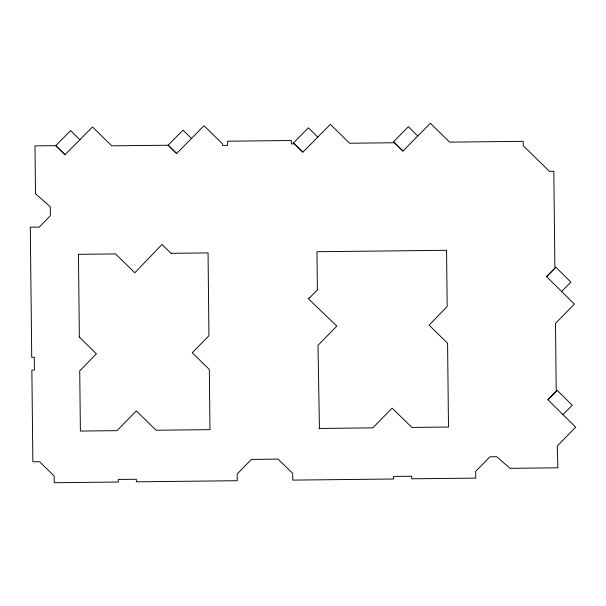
<?xml version="1.0" encoding="UTF-8"?>
<svg xmlns="http://www.w3.org/2000/svg" width="606" height="606" viewBox="0 0 606 606"><rect width="100%" height="100%" fill="white"/><g stroke="black" fill="none" stroke-linecap="round" stroke-linejoin="round"><path stroke-width="0.91" d="M546.582 276.647L555.816 267.208L554.876 267.216L553.823 171.324L549.46 171.377L523.22 145.705L523.175 141.342L449.66 142.145L430.381 123.276L402.929 151.053L393.491 141.819L393.499 142.758L349.639 143.236L330.361 124.374L302.909 152.144L293.471 142.91L293.478 143.849L291.357 143.872L291.319 140.509L227.621 141.206L227.667 145.334L222.538 145.387L222.523 143.827L204.048 125.753L176.596 153.53L168.112 145.22L111.769 145.841L92.483 126.972L65.031 154.75L55.737 145.652L34.981 145.879L35.504 193.723L50.275 206.79L50.374 215.728L39.238 227.106L30.3 227.205L31.724 357.305L34.284 357.275L34.428 370.122L31.86 370.145L32.868 461.795L39.602 461.719L54.184 475.99L54.26 482.724L118.337 482.02L118.306 479.452L136.358 479.255L136.388 481.823L237.226 480.717L237.158 473.983L251.422 459.401L278.116 459.113L292.698 473.377L292.774 480.111L393.612 479.005L393.589 476.445L411.641 476.248L411.663 478.808L475.74 478.111L475.672 471.377L489.936 456.795L496.67 456.719L510.025 468.317L557.868 467.794L557.247 446.061L575.7 427.2L547.93 399.748L557.164 390.309L556.217 390.325L555.49 323.377L574.352 304.098L546.582 276.647L555.861 267.254L570.913 282.131L561.633 291.516M547.93 399.748L557.209 390.355L572.261 405.232L562.974 414.625M318.9 428.45L372.834 427.859L392.135 408.126L411.868 427.427L448.493 427.025L447.576 343.238L429.101 325.164L447.175 306.5L446.561 250.308L316.961 251.725L317.377 289.214L317.786 289.479L309.371 298.084L309.052 297.781L308.242 298.606L336.815 326.089L317.991 345.337L319.453 428.442M79.356 337.125L96.415 353.813L79.727 370.864L80.386 431.055L117.011 430.654L136.312 410.921L156.045 430.23L209.979 429.639L209.32 369.448L192.261 352.76L208.949 335.709L208.047 252.914L171.68 253.316L171.415 253.732L161.976 244.498L134.797 272.761L115.557 253.929L78.447 254.331L79.356 337.125L79.841 337.603M417.807 136.002L408.414 126.722L393.536 141.766L402.929 151.053M317.786 137.092L308.393 127.813L293.516 142.864L302.909 152.144M191.473 138.479L183.027 130.131L168.157 145.182L176.596 153.53M79.909 139.698L70.66 130.555L55.782 145.607L65.031 154.75"/></g></svg>
